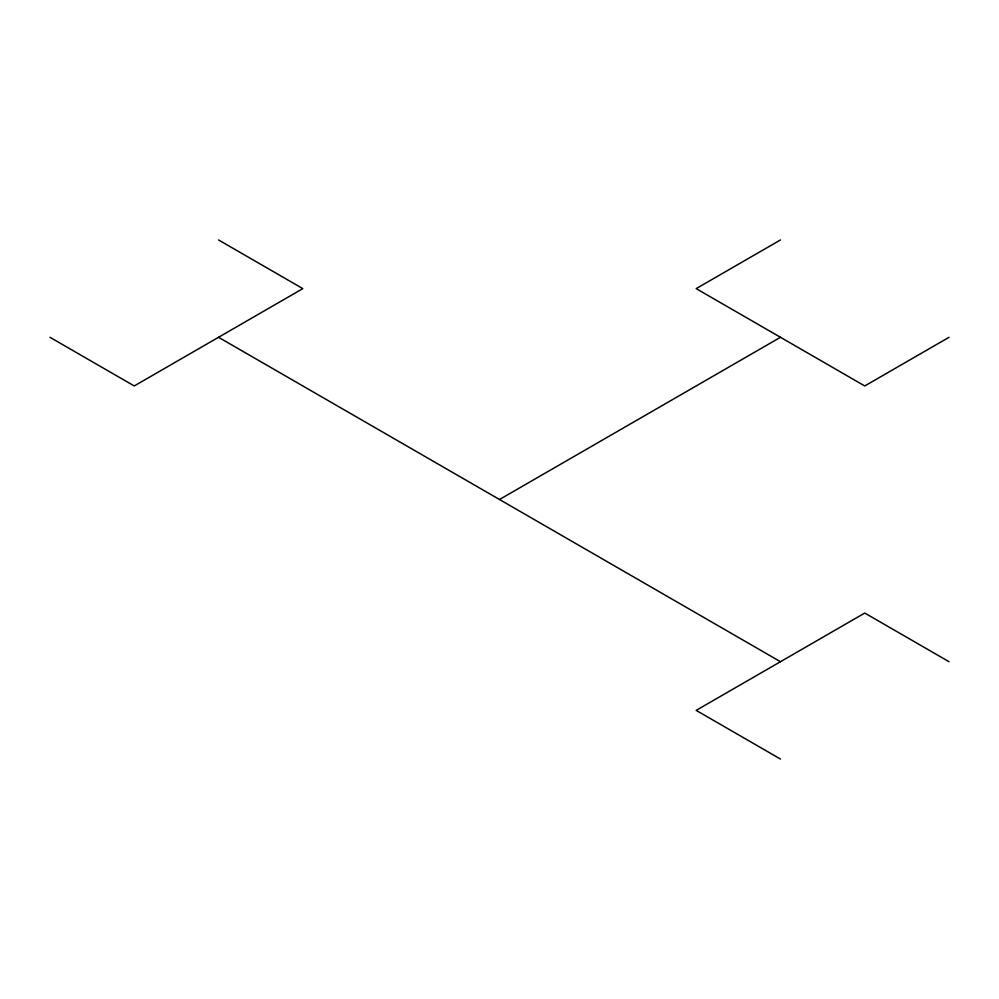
<?xml version="1.0" encoding="UTF-8"?>
<svg xmlns="http://www.w3.org/2000/svg" width="999" height="999" viewBox="0 0 999 999"><rect width="100%" height="100%" fill="white"/><g stroke="black" fill="none" stroke-linecap="round" stroke-linejoin="round"><path stroke-width="1.5" d="M780.469 239.947L696.178 288.624L864.759 385.951L949.05 337.287M499.5 499.5L780.469 337.287M218.531 239.947L302.822 288.624L134.241 385.951L49.95 337.287M949.05 661.713L864.759 613.049L696.178 710.376L780.469 759.053M218.531 337.287L780.469 661.713"/></g></svg>
